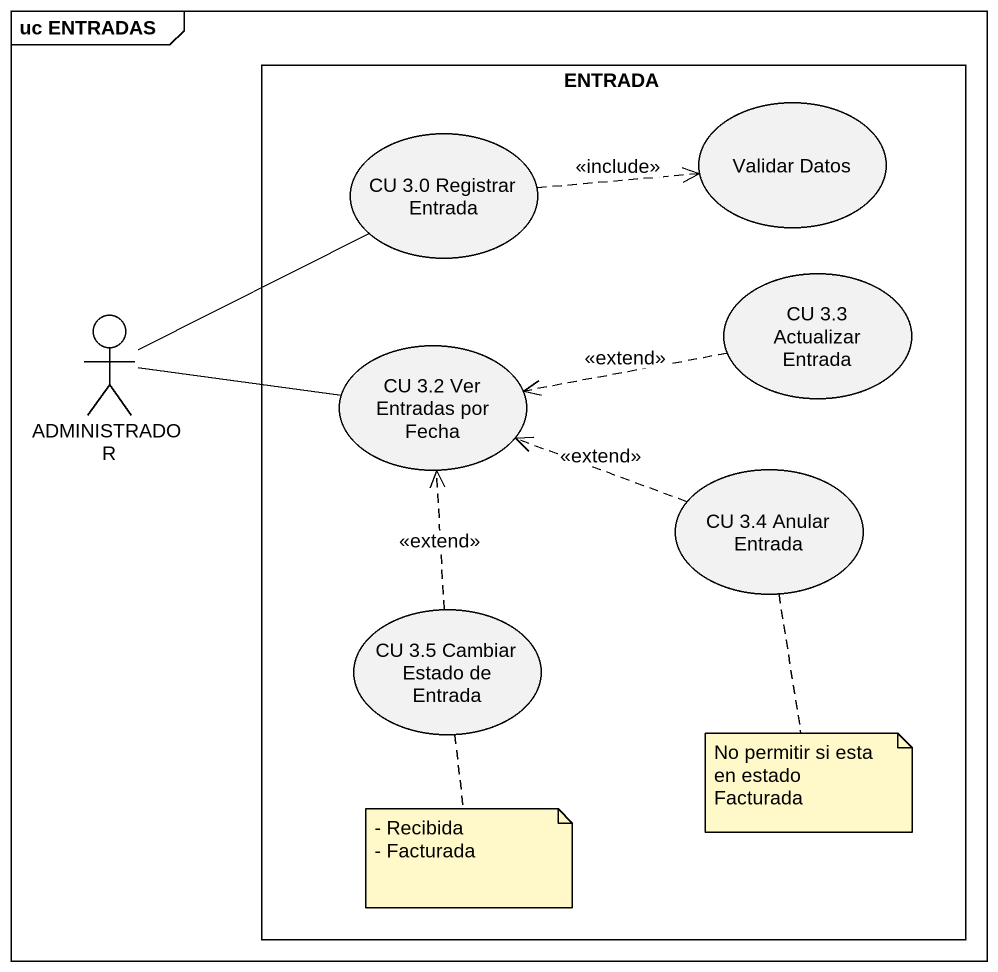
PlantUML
@startuml
mainframe uc ENTRADAS
rectangle ENTRADA {
  usecase "CU 3.0 Registrar Entrada" as CU_3_0_Registrar_Entrada
  usecase "Validar Datos" as Validar_Datos
  usecase "CU 3.3 Actualizar Entrada" as CU_3_3_Actualizar_Entrada
  usecase "CU 3.2 Ver Entradas por Fecha" as CU_3_2_Ver_Entradas_por
  usecase "CU 3.4 Anular Entrada" as CU_3_4_Anular_Entrada
  usecase "CU 3.5 Cambiar Estado de Entrada" as CU_3_5_Cambiar_Estado_de
}
actor ADMINISTRADOR
CU_3_0_Registrar_Entrada .right.> Validar_Datos : <<include>>
ADMINISTRADOR -right- CU_3_0_Registrar_Entrada
ADMINISTRADOR -right- CU_3_2_Ver_Entradas_por
CU_3_3_Actualizar_Entrada .left.> CU_3_2_Ver_Entradas_por : <<extend>>
CU_3_4_Anular_Entrada .left.> CU_3_2_Ver_Entradas_por : <<extend>>
CU_3_5_Cambiar_Estado_de .up.> CU_3_2_Ver_Entradas_por : <<extend>>
note bottom of CU_3_5_Cambiar_Estado_de
  - Recibida
  - Facturada
end note
note bottom of CU_3_4_Anular_Entrada : No permitir si esta en estado Facturada
@enduml
